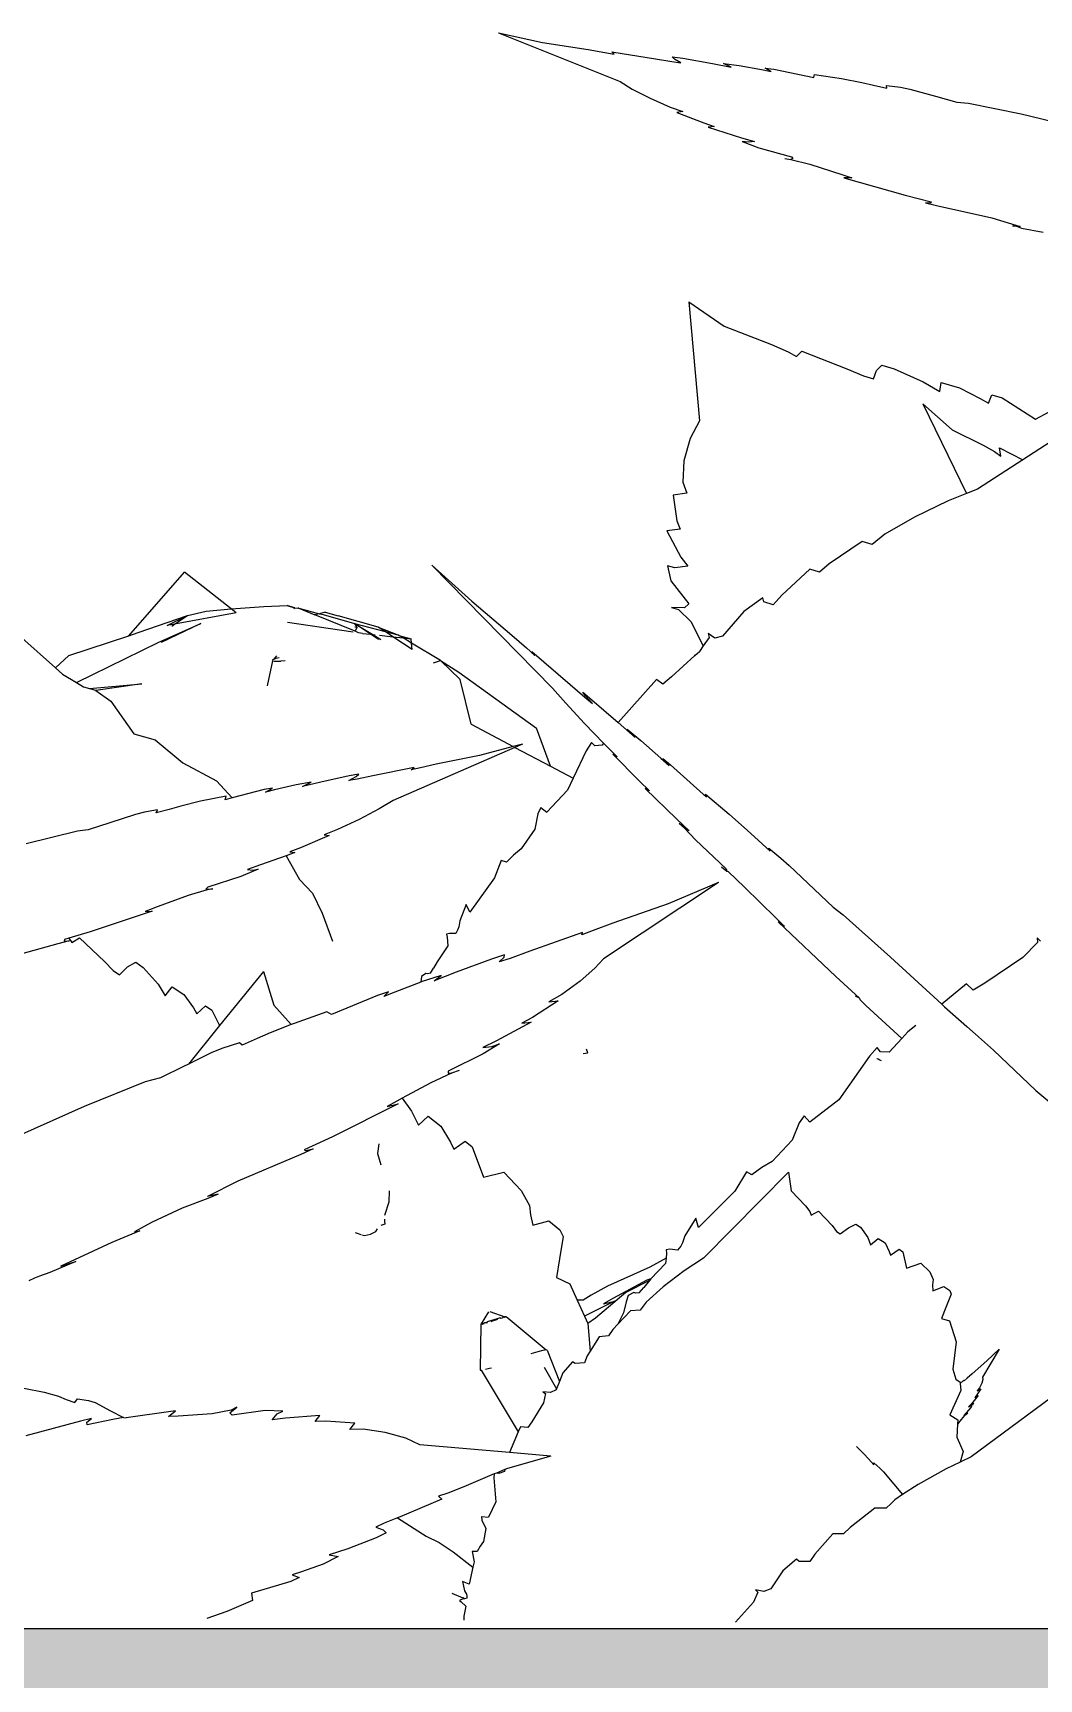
# Model space of a CAD drawing. Header units: metres. Extents: x -175 to 101, y -7 to 93.
# Drawn here: x 10.5556 to 10.6101, y 1.3961 to 1.4851 of the extents above; entities that cross this region are included whole.
import ezdxf

# ---------------------------------------------------------------- set-up
doc = ezdxf.new("R2010")
doc.units = ezdxf.units.M

# ---------------------------------------------------------------- blocks, each defined once
blk = doc.blocks.new('caja1')
at = {"true_color": 0xffffff}
h = blk.add_hatch(color=7, dxfattribs=at)
h.dxf.hatch_style = 1
h.paths.add_polyline_path([(-5.701762, 1.398779), (-6.201762, 1.398779), (-6.201762, 1.348779), (-6.181762, 1.348779), (-5.721762, 1.348779), (-5.701762, 1.348779)])
h.paths.add_polyline_path([(-5.721762, 1.348779), (-6.181762, 1.348779), (-6.181762, 1.148779), (-5.721762, 1.148779)])
h.paths.add_polyline_path([(-6.12612, 1.213515), (-6.120943, 1.209542), (-6.11697, 1.204364), (-6.114472, 1.198335), (-6.11362, 1.191864), (-6.114472, 1.185394), (-6.11697, 1.179364), (-6.120943, 1.174186), (-6.12612, 1.170214), (-6.13215, 1.167716), (-6.13862, 1.166864), (-6.145091, 1.167716), (-6.15112, 1.170214), (-6.156298, 1.174186), (-6.160271, 1.179364), (-6.162768, 1.185394), (-6.16362, 1.191864), (-6.162768, 1.198335), (-6.160271, 1.204364), (-6.156298, 1.209542), (-6.15112, 1.213515), (-6.145091, 1.216012), (-6.13862, 1.216864), (-6.13215, 1.216012)], flags=16)
h.paths.add_polyline_path([(-6.127717, 1.20797), (-6.124048, 1.204631), (-6.121369, 1.200457), (-6.119861, 1.195732), (-6.119628, 1.190777), (-6.120685, 1.185931), (-6.12296, 1.181524), (-6.126299, 1.177856), (-6.130473, 1.175176), (-6.135198, 1.173669), (-6.140153, 1.173435), (-6.144999, 1.174492), (-6.149406, 1.176768), (-6.153074, 1.180106), (-6.155754, 1.18428), (-6.157261, 1.189005), (-6.157495, 1.19396), (-6.156438, 1.198806), (-6.154162, 1.203213), (-6.150824, 1.206882), (-6.14665, 1.209561), (-6.141925, 1.211069), (-6.13697, 1.211302), (-6.132124, 1.210245)], flags=0)
blk.add_line((-6.201762, 1.398779), (-5.701762, 1.398779))
blk = doc.blocks.new('plantita1')
for p, q in [((-5.966202, 1.486179), (-5.97278, 1.483542)), ((-5.966202, 1.486179), (-5.968582, 1.48566)), ((-5.972333, 1.485148), (-5.974693, 1.484777)), ((-5.972458, 1.485024), (-5.972333, 1.485148)), ((-5.971943, 1.485126), (-5.972458, 1.485024)), ((-5.971046, 1.485275), (-5.971943, 1.485126)), ((-5.968582, 1.48566), (-5.971046, 1.485275)), ((-5.9811, 1.484217), (-5.983261, 1.483762)), ((-5.980623, 1.484277), (-5.9811, 1.484217)), ((-5.980947, 1.484091), (-5.980623, 1.484277)), ((-5.980438, 1.484192), (-5.980947, 1.484091)), ((-5.979226, 1.484418), (-5.980438, 1.484192)), ((-5.978367, 1.484527), (-5.979226, 1.484418)), ((-5.977772, 1.48453), (-5.978795, 1.484328)), ((-5.978795, 1.484328), (-5.978367, 1.484527)), ((-5.976173, 1.484805), (-5.977772, 1.48453)), ((-5.9756, 1.484878), (-5.976173, 1.484805)), ((-5.976059, 1.484568), (-5.975716, 1.484755)), ((-5.975585, 1.484628), (-5.976059, 1.484568)), ((-5.975716, 1.484755), (-5.9756, 1.484878)), ((-5.974693, 1.484777), (-5.975585, 1.484628)), ((-5.98796, 1.483238), (-5.988462, 1.483138)), ((-5.987198, 1.483335), (-5.98796, 1.483238)), ((-5.986492, 1.483352), (-5.987211, 1.483189)), ((-5.987211, 1.483189), (-5.987198, 1.483335)), ((-5.985865, 1.483504), (-5.986492, 1.483352)), ((-5.984759, 1.483716), (-5.985865, 1.483504)), ((-5.983297, 1.483938), (-5.984759, 1.483716)), ((-5.983261, 1.483762), (-5.983297, 1.483938)), ((-5.97278, 1.483542), (-5.973429, 1.48314)), ((-5.991637, 1.482379), (-5.994486, 1.481807)), ((-5.991001, 1.482424), (-5.991637, 1.482379)), ((-5.989845, 1.482748), (-5.991001, 1.482424)), ((-5.988462, 1.483138), (-5.989845, 1.482748)), ((-5.974401, 1.48264), (-5.97549, 1.482164)), ((-5.973429, 1.48314), (-5.974401, 1.48264)), ((-5.994486, 1.481807), (-5.997663, 1.481024)), ((-5.975855, 1.481877), (-5.977316, 1.481307)), ((-5.97549, 1.482164), (-5.976181, 1.481926)), ((-5.976181, 1.481926), (-5.975855, 1.481877)), ((-5.977544, 1.481075), (-5.979347, 1.480503)), ((-5.977316, 1.481307), (-5.97787, 1.48112)), ((-5.97787, 1.48112), (-5.977544, 1.481075)), ((-5.980291, 1.479965), (-5.98205, 1.479469)), ((-5.979393, 1.480301), (-5.980291, 1.479965)), ((-5.979347, 1.480503), (-5.98005, 1.480301)), ((-5.98005, 1.480301), (-5.979725, 1.480259)), ((-5.979725, 1.480259), (-5.979393, 1.480301)), ((-5.983051, 1.479074), (-5.98483, 1.478507)), ((-5.982024, 1.479338), (-5.983051, 1.479074)), ((-5.98205, 1.479469), (-5.982132, 1.479378)), ((-5.982132, 1.479378), (-5.982024, 1.479338)), ((-5.981699, 1.479379), (-5.982024, 1.479338)), ((-5.984896, 1.478343), (-5.988215, 1.477391)), ((-5.98483, 1.478507), (-5.985326, 1.47834)), ((-5.985326, 1.47834), (-5.984896, 1.478343)), ((-5.989299, 1.476983), (-5.9899, 1.476834)), ((-5.988215, 1.477391), (-5.989607, 1.477042)), ((-5.989607, 1.477042), (-5.989589, 1.47697)), ((-5.989589, 1.47697), (-5.989299, 1.476983)), ((-5.99289, 1.476166), (-5.99444, 1.47571)), ((-5.9899, 1.476834), (-5.99289, 1.476166)), ((-5.994502, 1.475609), (-5.995681, 1.47539)), ((-5.994228, 1.475713), (-5.994502, 1.475609)), ((-5.99444, 1.47571), (-5.994228, 1.475713)), ((-5.994228, 1.475713), (-5.994017, 1.475717)), ((-5.976503, 1.471628), (-5.978408, 1.470315)), ((-5.976503, 1.471628), (-5.977076, 1.465192)), ((-5.978408, 1.470315), (-5.980978, 1.469315)), ((-5.982608, 1.468964), (-5.985058, 1.467999)), ((-5.982333, 1.46867), (-5.982608, 1.468964)), ((-5.980978, 1.469315), (-5.981876, 1.468928)), ((-5.986952, 1.468198), (-5.987615, 1.468004)), ((-5.986663, 1.467905), (-5.986952, 1.468198)), ((-5.981876, 1.468928), (-5.982333, 1.46867)), ((-5.990154, 1.467263), (-5.991148, 1.466973)), ((-5.990085, 1.466781), (-5.990154, 1.467263)), ((-5.989183, 1.467295), (-5.990085, 1.466781)), ((-5.987615, 1.468004), (-5.989183, 1.467295)), ((-5.986499, 1.467454), (-5.986663, 1.467905)), ((-5.985951, 1.467614), (-5.986499, 1.467454)), ((-5.985058, 1.467999), (-5.985951, 1.467614)), ((-5.993459, 1.466424), (-5.995253, 1.465272)), ((-5.992906, 1.466586), (-5.993459, 1.466424)), ((-5.992717, 1.466138), (-5.992906, 1.466586)), ((-5.992268, 1.466394), (-5.992717, 1.466138)), ((-5.991148, 1.466973), (-5.992268, 1.466394)), ((-5.995253, 1.465272), (-5.996, 1.465682)), ((-5.989162, 1.466107), (-5.991535, 1.461257)), ((-5.989162, 1.466107), (-5.990759, 1.464704)), ((-5.997634, 1.465058), (-5.994584, 1.463083)), ((-5.990759, 1.464704), (-5.992432, 1.463868)), ((-5.977076, 1.465192), (-5.976577, 1.464225)), ((-5.993316, 1.463726), (-5.994584, 1.463083)), ((-5.993387, 1.463267), (-5.993316, 1.463726)), ((-5.992432, 1.463868), (-5.993039, 1.463525)), ((-5.976577, 1.464225), (-5.976234, 1.463017)), ((-5.994584, 1.463083), (-5.992131, 1.461494)), ((-5.993039, 1.463525), (-5.993387, 1.463267)), ((-5.976234, 1.463017), (-5.976176, 1.46186)), ((-5.976176, 1.46186), (-5.976386, 1.461273)), ((-5.992131, 1.461494), (-5.991535, 1.461257)), ((-5.991535, 1.461257), (-5.990542, 1.460861)), ((-5.976386, 1.461273), (-5.975656, 1.461173)), ((-5.975656, 1.461173), (-5.975845, 1.45978)), ((-5.990542, 1.460861), (-5.988709, 1.459979)), ((-5.988709, 1.459979), (-5.987101, 1.459047)), ((-5.975315, 1.459228), (-5.976063, 1.457818)), ((-5.975845, 1.45978), (-5.976031, 1.459321)), ((-5.976031, 1.459321), (-5.975315, 1.459228)), ((-5.987101, 1.459047), (-5.986416, 1.458496)), ((-5.986416, 1.458496), (-5.985882, 1.458651)), ((-5.985882, 1.458651), (-5.984088, 1.457444)), ((-5.984088, 1.457444), (-5.983563, 1.457006)), ((-5.976063, 1.457818), (-5.976437, 1.457317)), ((-5.962587, 1.457383), (-5.969126, 1.450721)), ((-5.962587, 1.457383), (-5.964747, 1.455436)), ((-5.983563, 1.457006), (-5.983046, 1.457162)), ((-5.983046, 1.457162), (-5.981533, 1.45576)), ((-5.975522, 1.456521), (-5.976492, 1.455289)), ((-5.976437, 1.457317), (-5.975732, 1.457231)), ((-5.975732, 1.457231), (-5.975348, 1.457343)), ((-5.975348, 1.457343), (-5.975522, 1.456521)), ((-5.951722, 1.455007), (-5.949209, 1.456992)), ((-5.946192, 1.453561), (-5.949209, 1.456992)), ((-5.981533, 1.45576), (-5.981054, 1.455226)), ((-5.980553, 1.455384), (-5.980496, 1.455601)), ((-5.980496, 1.455601), (-5.979471, 1.454869)), ((-5.981054, 1.455226), (-5.980553, 1.455384)), ((-5.979471, 1.454869), (-5.978321, 1.453541)), ((-5.975936, 1.454983), (-5.976603, 1.454324)), ((-5.976492, 1.455289), (-5.976271, 1.455072)), ((-5.976271, 1.455072), (-5.97556, 1.455093)), ((-5.97556, 1.455093), (-5.975936, 1.454983)), ((-5.964747, 1.455436), (-5.966911, 1.453585)), ((-5.956698, 1.454703), (-5.958397, 1.454213)), ((-5.956816, 1.454831), (-5.957512, 1.454643)), ((-5.956816, 1.454831), (-5.95651, 1.454752)), ((-5.95651, 1.454752), (-5.956698, 1.454703)), ((-5.955392, 1.455047), (-5.95651, 1.454752)), ((-5.95651, 1.454752), (-5.956256, 1.454687)), ((-5.955392, 1.455047), (-5.956256, 1.454687)), ((-5.955392, 1.455047), (-5.955359, 1.455046)), ((-5.955332, 1.455053), (-5.955359, 1.455046)), ((-5.955154, 1.455069), (-5.955332, 1.455053)), ((-5.954756, 1.455197), (-5.955154, 1.455069)), ((-5.955154, 1.455069), (-5.954756, 1.455197)), ((-5.955154, 1.455069), (-5.955117, 1.455004)), ((-5.954756, 1.455197), (-5.955151, 1.455089)), ((-5.953504, 1.455136), (-5.954756, 1.455197)), ((-5.951722, 1.455007), (-5.953504, 1.455136)), ((-5.951999, 1.454802), (-5.951722, 1.455007)), ((-5.951999, 1.454802), (-5.948658, 1.454179)), ((-5.950381, 1.454885), (-5.951722, 1.455007)), ((-5.949362, 1.454659), (-5.950381, 1.454885)), ((-5.976603, 1.454324), (-5.977281, 1.453015)), ((-5.959677, 1.454028), (-5.960747, 1.45361)), ((-5.958397, 1.454213), (-5.960057, 1.453779)), ((-5.960057, 1.453779), (-5.959677, 1.454028)), ((-5.959677, 1.454028), (-5.957512, 1.454643)), ((-5.958397, 1.454213), (-5.959387, 1.453624)), ((-5.959272, 1.453637), (-5.958397, 1.454213)), ((-5.958397, 1.454213), (-5.958527, 1.453999)), ((-5.958527, 1.453999), (-5.958415, 1.454016)), ((-5.958527, 1.453999), (-5.95843, 1.453806)), ((-5.95843, 1.453806), (-5.956256, 1.454687)), ((-5.958335, 1.453758), (-5.954775, 1.454276)), ((-5.95008, 1.454225), (-5.947932, 1.4532)), ((-5.947783, 1.453199), (-5.95008, 1.454225)), ((-5.946686, 1.453725), (-5.949362, 1.454659)), ((-5.948259, 1.454104), (-5.949362, 1.454659)), ((-5.948658, 1.454179), (-5.949362, 1.454659)), ((-5.948518, 1.454083), (-5.948658, 1.454179)), ((-5.948658, 1.454179), (-5.948259, 1.454104)), ((-5.978321, 1.453541), (-5.977905, 1.453434)), ((-5.977905, 1.453434), (-5.977546, 1.453683)), ((-5.977546, 1.453683), (-5.977602, 1.45347)), ((-5.977602, 1.45347), (-5.977281, 1.453015)), ((-5.977281, 1.453015), (-5.977067, 1.452712)), ((-5.966911, 1.453585), (-5.967703, 1.452901)), ((-5.963061, 1.452216), (-5.961486, 1.453164)), ((-5.961521, 1.452818), (-5.960478, 1.453502)), ((-5.961521, 1.452818), (-5.961486, 1.453164)), ((-5.961486, 1.453164), (-5.961028, 1.453441)), ((-5.961486, 1.453164), (-5.961463, 1.453392)), ((-5.96081, 1.453572), (-5.961463, 1.453392)), ((-5.961028, 1.453441), (-5.961463, 1.453392)), ((-5.961028, 1.453441), (-5.96081, 1.453572)), ((-5.960478, 1.453502), (-5.961028, 1.453441)), ((-5.96081, 1.453572), (-5.960747, 1.45361)), ((-5.960057, 1.453779), (-5.960747, 1.45361)), ((-5.960478, 1.453502), (-5.960057, 1.453779)), ((-5.959753, 1.453583), (-5.960478, 1.453502)), ((-5.959387, 1.453624), (-5.959831, 1.45336)), ((-5.959696, 1.453357), (-5.959272, 1.453637)), ((-5.959387, 1.453624), (-5.959521, 1.453609)), ((-5.959272, 1.453637), (-5.959387, 1.453624)), ((-5.95884, 1.453685), (-5.959272, 1.453637)), ((-5.95884, 1.453685), (-5.958621, 1.453717)), ((-5.958621, 1.453717), (-5.95843, 1.453806)), ((-5.943347, 1.451033), (-5.947783, 1.453199)), ((-5.946192, 1.453561), (-5.946686, 1.453725)), ((-5.942936, 1.452485), (-5.946192, 1.453561)), ((-5.940397, 1.453449), (-5.942222, 1.451816)), ((-5.976831, 1.452495), (-5.977067, 1.452712)), ((-5.976798, 1.452539), (-5.976831, 1.452495)), ((-5.976831, 1.452495), (-5.975555, 1.451326)), ((-5.968007, 1.452696), (-5.970081, 1.45092)), ((-5.967703, 1.452901), (-5.968166, 1.452491)), ((-5.968166, 1.452491), (-5.968007, 1.452696)), ((-5.963061, 1.452216), (-5.964117, 1.45119)), ((-5.963061, 1.452216), (-5.964049, 1.451589)), ((-5.962674, 1.452095), (-5.963061, 1.452216)), ((-5.954648, 1.452201), (-5.95442, 1.452185)), ((-5.95421, 1.45218), (-5.95442, 1.452185)), ((-5.954328, 1.452371), (-5.95414, 1.452323)), ((-5.954057, 1.452187), (-5.95421, 1.45218)), ((-5.954174, 1.452471), (-5.954013, 1.452277)), ((-5.95414, 1.452323), (-5.954013, 1.452277)), ((-5.95397, 1.452207), (-5.954057, 1.452187)), ((-5.954013, 1.452277), (-5.953955, 1.452237)), ((-5.953955, 1.452237), (-5.95397, 1.452207)), ((-5.95397, 1.452207), (-5.953671, 1.450844)), ((-5.942222, 1.451816), (-5.942936, 1.452485)), ((-5.975555, 1.451326), (-5.975089, 1.450933)), ((-5.975089, 1.450933), (-5.974742, 1.451181)), ((-5.974742, 1.451181), (-5.972665, 1.448864)), ((-5.964049, 1.451589), (-5.968253, 1.448565)), ((-5.964711, 1.448764), (-5.964117, 1.45119)), ((-5.942589, 1.451487), (-5.943347, 1.451033)), ((-5.942222, 1.451816), (-5.942589, 1.451487)), ((-5.971278, 1.449898), (-5.970914, 1.450298)), ((-5.970762, 1.450497), (-5.971257, 1.450085)), ((-5.970914, 1.450298), (-5.970762, 1.450497)), ((-5.970081, 1.45092), (-5.970868, 1.450239)), ((-5.969126, 1.450721), (-5.969839, 1.449911)), ((-5.946885, 1.450958), (-5.944406, 1.450592)), ((-5.944064, 1.450701), (-5.946885, 1.450958)), ((-5.944406, 1.450592), (-5.945209, 1.450013)), ((-5.944384, 1.450608), (-5.944406, 1.450592)), ((-5.944064, 1.450701), (-5.944384, 1.450608)), ((-5.943743, 1.450795), (-5.944064, 1.450701)), ((-5.943347, 1.451033), (-5.943743, 1.450795)), ((-5.971257, 1.450085), (-5.972665, 1.448864)), ((-5.970868, 1.450239), (-5.971278, 1.449898)), ((-5.969839, 1.449911), (-5.970858, 1.448809)), ((-5.945209, 1.450013), (-5.946461, 1.448254)), ((-5.973154, 1.448504), (-5.973896, 1.447886)), ((-5.972665, 1.448864), (-5.973592, 1.448042)), ((-5.973592, 1.448042), (-5.973154, 1.448504)), ((-5.970858, 1.448809), (-5.971877, 1.44775)), ((-5.969008, 1.446493), (-5.968253, 1.448565)), ((-5.964711, 1.448764), (-5.966986, 1.447562)), ((-5.973896, 1.447886), (-5.974979, 1.446935)), ((-5.971959, 1.447664), (-5.972628, 1.447005)), ((-5.971877, 1.44775), (-5.971959, 1.447664)), ((-5.971877, 1.44775), (-5.971805, 1.447642)), ((-5.971805, 1.447642), (-5.971411, 1.447605)), ((-5.971411, 1.447605), (-5.971232, 1.447779)), ((-5.971232, 1.447779), (-5.970946, 1.447338)), ((-5.967497, 1.447699), (-5.967075, 1.447515)), ((-5.967497, 1.447699), (-5.966986, 1.447562)), ((-5.94762, 1.447916), (-5.949105, 1.446683)), ((-5.946461, 1.448254), (-5.94762, 1.447916)), ((-5.975087, 1.446918), (-5.9755, 1.446574)), ((-5.974979, 1.446935), (-5.975436, 1.44653)), ((-5.975436, 1.44653), (-5.975087, 1.446918)), ((-5.972388, 1.447144), (-5.973834, 1.445681)), ((-5.972628, 1.447005), (-5.972388, 1.447144)), ((-5.970946, 1.447338), (-5.970233, 1.445845)), ((-5.967075, 1.447515), (-5.969008, 1.446493)), ((-5.967075, 1.447515), (-5.960498, 1.444648)), ((-5.966986, 1.447562), (-5.965167, 1.447076)), ((-5.965167, 1.447076), (-5.962825, 1.446601)), ((-5.9755, 1.446574), (-5.977453, 1.444825)), ((-5.969008, 1.446493), (-5.970233, 1.445845)), ((-5.970233, 1.445845), (-5.969923, 1.445196)), ((-5.962825, 1.446601), (-5.961969, 1.446418)), ((-5.961969, 1.446418), (-5.961469, 1.446295)), ((-5.961469, 1.446295), (-5.961636, 1.446435)), ((-5.961636, 1.446435), (-5.959393, 1.445977)), ((-5.959393, 1.445977), (-5.958541, 1.445794)), ((-5.958485, 1.445932), (-5.958644, 1.44607)), ((-5.958644, 1.44607), (-5.958107, 1.445979)), ((-5.958541, 1.445794), (-5.958097, 1.445718)), ((-5.958097, 1.445718), (-5.958485, 1.445932)), ((-5.958107, 1.445979), (-5.956576, 1.445642)), ((-5.949105, 1.446683), (-5.950929, 1.445699)), ((-5.977398, 1.444992), (-5.978679, 1.4439)), ((-5.977453, 1.444825), (-5.977398, 1.444992)), ((-5.974127, 1.4453), (-5.975848, 1.443635)), ((-5.973834, 1.445681), (-5.974368, 1.445158)), ((-5.974368, 1.445158), (-5.974127, 1.4453)), ((-5.969923, 1.445196), (-5.968809, 1.444013)), ((-5.956576, 1.445642), (-5.955584, 1.445398)), ((-5.955584, 1.445398), (-5.956052, 1.445627)), ((-5.956052, 1.445627), (-5.955248, 1.445489)), ((-5.955248, 1.445489), (-5.954079, 1.445214)), ((-5.954079, 1.445214), (-5.953585, 1.445093)), ((-5.953585, 1.445093), (-5.953956, 1.445305)), ((-5.953956, 1.445305), (-5.953509, 1.445228)), ((-5.953509, 1.445228), (-5.951789, 1.444782)), ((-5.950929, 1.445699), (-5.951789, 1.444782)), ((-5.968488, 1.444259), (-5.968809, 1.444013)), ((-5.968488, 1.444259), (-5.968324, 1.443912)), ((-5.960498, 1.444648), (-5.959742, 1.444189)), ((-5.959742, 1.444189), (-5.958656, 1.443617)), ((-5.951789, 1.444782), (-5.951401, 1.444681)), ((-5.951401, 1.444681), (-5.951451, 1.444876)), ((-5.951451, 1.444876), (-5.950065, 1.444601)), ((-5.950065, 1.444601), (-5.948995, 1.444344)), ((-5.948995, 1.444344), (-5.948375, 1.444163)), ((-5.948375, 1.444163), (-5.947668, 1.443968)), ((-5.947668, 1.443968), (-5.947747, 1.44413)), ((-5.947747, 1.44413), (-5.947033, 1.444007)), ((-5.978679, 1.4439), (-5.97967, 1.443026)), ((-5.976267, 1.443153), (-5.976862, 1.442508)), ((-5.975848, 1.443635), (-5.976509, 1.443008)), ((-5.976509, 1.443008), (-5.976267, 1.443153)), ((-5.976267, 1.443153), (-5.975981, 1.443392)), ((-5.968324, 1.443912), (-5.968155, 1.443096)), ((-5.958656, 1.443617), (-5.957479, 1.443068)), ((-5.947033, 1.444007), (-5.946546, 1.443887)), ((-5.946546, 1.443887), (-5.945151, 1.443427)), ((-5.945151, 1.443427), (-5.943986, 1.443046)), ((-5.980246, 1.442498), (-5.980901, 1.441903)), ((-5.97967, 1.443026), (-5.980246, 1.442498)), ((-5.976862, 1.442508), (-5.978512, 1.44095)), ((-5.968155, 1.443096), (-5.967428, 1.442019)), ((-5.957479, 1.443068), (-5.956761, 1.44279)), ((-5.956761, 1.44279), (-5.957025, 1.442743)), ((-5.957025, 1.442743), (-5.955478, 1.442083)), ((-5.943986, 1.443046), (-5.943406, 1.442983)), ((-5.943406, 1.442983), (-5.94064, 1.442292)), ((-5.98148, 1.441518), (-5.981931, 1.441118)), ((-5.980822, 1.442066), (-5.98148, 1.441518)), ((-5.980901, 1.441903), (-5.980822, 1.442066)), ((-5.967428, 1.442019), (-5.967017, 1.44168)), ((-5.967017, 1.44168), (-5.966622, 1.441296)), ((-5.966622, 1.441296), (-5.966349, 1.441396)), ((-5.966349, 1.441396), (-5.965979, 1.440459)), ((-5.955478, 1.442083), (-5.954905, 1.441865)), ((-5.954706, 1.441653), (-5.955426, 1.440364)), ((-5.954905, 1.441865), (-5.95517, 1.441821)), ((-5.95517, 1.441821), (-5.954706, 1.441653)), ((-5.954706, 1.441653), (-5.953322, 1.441152)), ((-5.981931, 1.441118), (-5.984312, 1.43887)), ((-5.978621, 1.440805), (-5.979504, 1.439943)), ((-5.978553, 1.440825), (-5.978621, 1.440805)), ((-5.978272, 1.441059), (-5.978553, 1.440825)), ((-5.978512, 1.44095), (-5.978553, 1.440825)), ((-5.965979, 1.440459), (-5.964652, 1.4386)), ((-5.953322, 1.441152), (-5.952611, 1.440915)), ((-5.953187, 1.440927), (-5.952243, 1.440537)), ((-5.952877, 1.440874), (-5.953187, 1.440927)), ((-5.952611, 1.440915), (-5.952877, 1.440874)), ((-5.952243, 1.440537), (-5.950468, 1.439953)), ((-5.979504, 1.439943), (-5.981203, 1.438297)), ((-5.978101, 1.440197), (-5.971873, 1.43608)), ((-5.978101, 1.440197), (-5.975376, 1.439057)), ((-5.956136, 1.439634), (-5.95666, 1.438552)), ((-5.955426, 1.440364), (-5.956136, 1.439634)), ((-5.950735, 1.43986), (-5.95043, 1.439808)), ((-5.950354, 1.43985), (-5.950735, 1.43986)), ((-5.950468, 1.439953), (-5.950354, 1.43985)), ((-5.95043, 1.439808), (-5.949407, 1.439496)), ((-5.984312, 1.43887), (-5.984845, 1.43845)), ((-5.975376, 1.439057), (-5.972389, 1.437999)), ((-5.964652, 1.4386), (-5.964451, 1.439007)), ((-5.964451, 1.439007), (-5.964098, 1.438137)), ((-5.949407, 1.439496), (-5.947582, 1.438832)), ((-5.947582, 1.438832), (-5.947445, 1.43878)), ((-5.947445, 1.43878), (-5.947068, 1.438638)), ((-5.984845, 1.43845), (-5.987407, 1.436172)), ((-5.981334, 1.438083), (-5.984455, 1.435126)), ((-5.981203, 1.438297), (-5.981682, 1.437829)), ((-5.981682, 1.437829), (-5.981334, 1.438083)), ((-5.972389, 1.437999), (-5.971312, 1.437606)), ((-5.964098, 1.438137), (-5.96405, 1.437813)), ((-5.96405, 1.437813), (-5.964003, 1.437657)), ((-5.95666, 1.438552), (-5.957212, 1.437021)), ((-5.947447, 1.438649), (-5.944091, 1.437529)), ((-5.947068, 1.438638), (-5.947447, 1.438649)), ((-5.99554, 1.437036), (-5.995352, 1.437213)), ((-5.995352, 1.437213), (-5.995371, 1.436956)), ((-5.995371, 1.436956), (-5.994583, 1.436151)), ((-5.971312, 1.437606), (-5.970709, 1.437368)), ((-5.970709, 1.437368), (-5.970748, 1.437505)), ((-5.970748, 1.437505), (-5.96789, 1.43649)), ((-5.964003, 1.437657), (-5.963882, 1.437452)), ((-5.963882, 1.437452), (-5.963536, 1.437449)), ((-5.963536, 1.437449), (-5.963377, 1.437403)), ((-5.963417, 1.437246), (-5.963454, 1.436779)), ((-5.963377, 1.437403), (-5.963417, 1.437246)), ((-5.943525, 1.437206), (-5.944873, 1.435933)), ((-5.944091, 1.437529), (-5.942949, 1.437187)), ((-5.9431, 1.436949), (-5.943525, 1.437206)), ((-5.942949, 1.437187), (-5.9431, 1.436949)), ((-5.942951, 1.437055), (-5.942353, 1.436878)), ((-5.94269, 1.437036), (-5.942951, 1.437055)), ((-5.942949, 1.437187), (-5.942707, 1.437114)), ((-5.942707, 1.437114), (-5.94269, 1.437036)), ((-5.994583, 1.436151), (-5.992516, 1.43476)), ((-5.987407, 1.436172), (-5.990187, 1.433613)), ((-5.971873, 1.43608), (-5.971413, 1.43556)), ((-5.96789, 1.43649), (-5.966819, 1.436099)), ((-5.966819, 1.436099), (-5.96623, 1.435907)), ((-5.966501, 1.436161), (-5.966527, 1.436295)), ((-5.966527, 1.436295), (-5.965815, 1.436063)), ((-5.96623, 1.435907), (-5.966501, 1.436161)), ((-5.965815, 1.436063), (-5.963903, 1.435355)), ((-5.963454, 1.436779), (-5.962879, 1.435919)), ((-5.942353, 1.436878), (-5.939419, 1.436079)), ((-5.984455, 1.435126), (-5.98574, 1.433939)), ((-5.971413, 1.43556), (-5.970611, 1.434863)), ((-5.963903, 1.435355), (-5.962709, 1.434882)), ((-5.962709, 1.434882), (-5.963085, 1.435172)), ((-5.963085, 1.435172), (-5.962016, 1.434824)), ((-5.962879, 1.435919), (-5.962682, 1.435572)), ((-5.962507, 1.435301), (-5.962682, 1.435572)), ((-5.962507, 1.435301), (-5.962355, 1.435264)), ((-5.962355, 1.435264), (-5.962268, 1.435288)), ((-5.962268, 1.435288), (-5.962033, 1.435117)), ((-5.962033, 1.435117), (-5.961992, 1.434816)), ((-5.953468, 1.435397), (-5.954038, 1.433558)), ((-5.953468, 1.435397), (-5.951092, 1.432458)), ((-5.946968, 1.435613), (-5.947769, 1.434706)), ((-5.946558, 1.43589), (-5.946968, 1.435613)), ((-5.946122, 1.435635), (-5.946558, 1.43589)), ((-5.945681, 1.435207), (-5.946122, 1.435635)), ((-5.945341, 1.435436), (-5.945681, 1.435207)), ((-5.944873, 1.435933), (-5.945341, 1.435436)), ((-5.992516, 1.43476), (-5.991887, 1.434372)), ((-5.991887, 1.434372), (-5.991535, 1.434714)), ((-5.991535, 1.434714), (-5.990187, 1.433613)), ((-5.970611, 1.434863), (-5.969622, 1.43415)), ((-5.962016, 1.434824), (-5.961992, 1.434816)), ((-5.961992, 1.434816), (-5.960586, 1.434273)), ((-5.960586, 1.434273), (-5.959992, 1.434038)), ((-5.959992, 1.434038), (-5.960238, 1.434286)), ((-5.960238, 1.434286), (-5.959644, 1.434092)), ((-5.948542, 1.434551), (-5.949157, 1.434136)), ((-5.948158, 1.43408), (-5.948542, 1.434551)), ((-5.947769, 1.434706), (-5.948158, 1.43408)), ((-5.990333, 1.433479), (-5.991541, 1.432403)), ((-5.990187, 1.433613), (-5.990333, 1.433479)), ((-5.986074, 1.433545), (-5.988035, 1.431771)), ((-5.985759, 1.433873), (-5.986074, 1.433545)), ((-5.98574, 1.433939), (-5.985759, 1.433873)), ((-5.98574, 1.433939), (-5.98552, 1.434056)), ((-5.969622, 1.43415), (-5.968926, 1.433748)), ((-5.96943, 1.433808), (-5.968029, 1.432906)), ((-5.968926, 1.433748), (-5.96943, 1.433808)), ((-5.959644, 1.434092), (-5.957152, 1.43307)), ((-5.954038, 1.433558), (-5.95498, 1.432518)), ((-5.950333, 1.433526), (-5.950675, 1.433295)), ((-5.949873, 1.433104), (-5.950333, 1.433526)), ((-5.94968, 1.433417), (-5.949873, 1.433104)), ((-5.949157, 1.434136), (-5.94968, 1.433417)), ((-5.988792, 1.432472), (-5.988356, 1.432115)), ((-5.968029, 1.432906), (-5.967467, 1.432588)), ((-5.967966, 1.43265), (-5.966095, 1.431644)), ((-5.967467, 1.432588), (-5.967966, 1.43265)), ((-5.957152, 1.43307), (-5.956912, 1.4332)), ((-5.956912, 1.4332), (-5.955132, 1.432578)), ((-5.955132, 1.432578), (-5.95498, 1.432518)), ((-5.95498, 1.432518), (-5.953834, 1.432071)), ((-5.950675, 1.433295), (-5.951092, 1.432458)), ((-5.951092, 1.432458), (-5.949412, 1.430381)), ((-5.99202, 1.432004), (-5.992982, 1.431135)), ((-5.991541, 1.432403), (-5.99202, 1.432004)), ((-5.988356, 1.432115), (-5.988035, 1.431771)), ((-5.988035, 1.431771), (-5.987338, 1.431023)), ((-5.966095, 1.431644), (-5.965342, 1.431268)), ((-5.953834, 1.432071), (-5.953132, 1.431758)), ((-5.953132, 1.431758), (-5.952315, 1.431409)), ((-5.992982, 1.431135), (-5.995275, 1.428953)), ((-5.987338, 1.431023), (-5.986871, 1.43104)), ((-5.986871, 1.43104), (-5.986699, 1.431271)), ((-5.986741, 1.43064), (-5.9867, 1.430658)), ((-5.9867, 1.430658), (-5.986665, 1.430672)), ((-5.986699, 1.431271), (-5.98627, 1.430799)), ((-5.98627, 1.430799), (-5.984612, 1.428449)), ((-5.971025, 1.430988), (-5.970957, 1.431188)), ((-5.970786, 1.430953), (-5.971025, 1.430988)), ((-5.966251, 1.431467), (-5.965374, 1.430924)), ((-5.965838, 1.431332), (-5.966251, 1.431467)), ((-5.965342, 1.431268), (-5.965838, 1.431332)), ((-5.965374, 1.430924), (-5.963481, 1.429991)), ((-5.952315, 1.431409), (-5.952176, 1.43153)), ((-5.952176, 1.43153), (-5.951228, 1.43122)), ((-5.951228, 1.43122), (-5.950643, 1.430988)), ((-5.950643, 1.430988), (-5.949412, 1.430381)), ((-5.986921, 1.43056), (-5.986842, 1.430596)), ((-5.986842, 1.430596), (-5.986741, 1.43064)), ((-5.964064, 1.430026), (-5.96366, 1.429894)), ((-5.96366, 1.429894), (-5.962528, 1.42937)), ((-5.963467, 1.429893), (-5.96366, 1.429894)), ((-5.963481, 1.429991), (-5.963467, 1.429893)), ((-5.949412, 1.430381), (-5.949155, 1.430254)), ((-5.949155, 1.430254), (-5.947909, 1.429642)), ((-5.995275, 1.428953), (-5.996141, 1.428232)), ((-5.962528, 1.42937), (-5.960974, 1.42853)), ((-5.947909, 1.429642), (-5.947079, 1.429412)), ((-5.947079, 1.429412), (-5.943763, 1.428087)), ((-5.984612, 1.428449), (-5.983054, 1.427235)), ((-5.960974, 1.42853), (-5.961492, 1.427828)), ((-5.960974, 1.42853), (-5.960685, 1.428374)), ((-5.96077, 1.428222), (-5.957217, 1.426448)), ((-5.960179, 1.428089), (-5.96077, 1.428222)), ((-5.960685, 1.428374), (-5.960179, 1.428089)), ((-5.943763, 1.428087), (-5.940223, 1.426492)), ((-5.982733, 1.427572), (-5.983054, 1.427235)), ((-5.982733, 1.427572), (-5.982466, 1.427191)), ((-5.982466, 1.427191), (-5.982092, 1.426262)), ((-5.962394, 1.427567), (-5.96307, 1.427026)), ((-5.961865, 1.427071), (-5.962394, 1.427567)), ((-5.961492, 1.427828), (-5.961865, 1.427071)), ((-5.982092, 1.426262), (-5.98101, 1.425113)), ((-5.964389, 1.426203), (-5.964765, 1.425903)), ((-5.963776, 1.425772), (-5.964389, 1.426203)), ((-5.96307, 1.427026), (-5.963591, 1.42615)), ((-5.957217, 1.426448), (-5.955672, 1.425745)), ((-5.964765, 1.425903), (-5.965382, 1.424259)), ((-5.963591, 1.42615), (-5.963776, 1.425772)), ((-5.959642, 1.425542), (-5.959834, 1.424933)), ((-5.959728, 1.426062), (-5.959642, 1.425542)), ((-5.956162, 1.425791), (-5.955493, 1.425489)), ((-5.955775, 1.425693), (-5.956162, 1.425791)), ((-5.955672, 1.425745), (-5.955775, 1.425693)), ((-5.955493, 1.425489), (-5.952087, 1.424044)), ((-5.981895, 1.42453), (-5.982031, 1.423521)), ((-5.981895, 1.42453), (-5.977288, 1.41987)), ((-5.98101, 1.425113), (-5.980457, 1.42478)), ((-5.980457, 1.42478), (-5.979911, 1.42439)), ((-5.979911, 1.42439), (-5.979614, 1.424549)), ((-5.979614, 1.424549), (-5.97898, 1.423509)), ((-5.966494, 1.42452), (-5.967428, 1.423542)), ((-5.965382, 1.424259), (-5.966494, 1.42452)), ((-5.967428, 1.423542), (-5.967866, 1.422733)), ((-5.960273, 1.423524), (-5.960268, 1.4229)), ((-5.952087, 1.424044), (-5.950439, 1.423206)), ((-5.982807, 1.422716), (-5.983049, 1.422408)), ((-5.982031, 1.423521), (-5.982807, 1.422716)), ((-5.97898, 1.423509), (-5.977027, 1.421538)), ((-5.967866, 1.422733), (-5.967927, 1.422225)), ((-5.960268, 1.4229), (-5.960035, 1.422191)), ((-5.951017, 1.42334), (-5.950463, 1.423106)), ((-5.951017, 1.42334), (-5.950439, 1.423206)), ((-5.950463, 1.423106), (-5.949072, 1.422572)), ((-5.983517, 1.42241), (-5.984248, 1.421634)), ((-5.983125, 1.422207), (-5.983517, 1.42241)), ((-5.983049, 1.422408), (-5.983125, 1.422207)), ((-5.977027, 1.421538), (-5.976881, 1.422045)), ((-5.976881, 1.422045), (-5.97628, 1.42108)), ((-5.968915, 1.421893), (-5.969515, 1.421414)), ((-5.968063, 1.42166), (-5.968915, 1.421893)), ((-5.967927, 1.422225), (-5.968063, 1.42166)), ((-5.960028, 1.421882), (-5.960048, 1.421721)), ((-5.960031, 1.421986), (-5.960028, 1.421882)), ((-5.949072, 1.422572), (-5.947449, 1.42183)), ((-5.947449, 1.42183), (-5.947018, 1.421584)), ((-5.986747, 1.420937), (-5.987121, 1.420696)), ((-5.986334, 1.420592), (-5.986747, 1.420937)), ((-5.986187, 1.420992), (-5.986334, 1.420592)), ((-5.98579, 1.421555), (-5.986187, 1.420992)), ((-5.98554, 1.421716), (-5.98579, 1.421555)), ((-5.985141, 1.421514), (-5.98554, 1.421716)), ((-5.984695, 1.421194), (-5.985141, 1.421514)), ((-5.984489, 1.421327), (-5.984695, 1.421194)), ((-5.984248, 1.421634), (-5.984489, 1.421327)), ((-5.97628, 1.42108), (-5.976154, 1.420708)), ((-5.969515, 1.421414), (-5.969694, 1.421041)), ((-5.969694, 1.421041), (-5.969494, 1.419834)), ((-5.960048, 1.421721), (-5.959825, 1.421642)), ((-5.959562, 1.421321), (-5.959645, 1.421463)), ((-5.959275, 1.421182), (-5.959562, 1.421321)), ((-5.958942, 1.421101), (-5.959275, 1.421182)), ((-5.958798, 1.421144), (-5.958942, 1.421101)), ((-5.958552, 1.421219), (-5.958737, 1.421163)), ((-5.958444, 1.421261), (-5.958552, 1.421219)), ((-5.947018, 1.421584), (-5.946496, 1.421309)), ((-5.946792, 1.421353), (-5.945268, 1.420727)), ((-5.946496, 1.421309), (-5.946792, 1.421353)), ((-5.988089, 1.420225), (-5.988282, 1.419335)), ((-5.987881, 1.420359), (-5.988089, 1.420225)), ((-5.987422, 1.420042), (-5.987881, 1.420359)), ((-5.98735, 1.420242), (-5.987422, 1.420042)), ((-5.987121, 1.420696), (-5.98735, 1.420242)), ((-5.976154, 1.420708), (-5.976065, 1.420533)), ((-5.976065, 1.420533), (-5.975879, 1.420311)), ((-5.975879, 1.420311), (-5.975475, 1.420361)), ((-5.975475, 1.420361), (-5.975279, 1.420332)), ((-5.975279, 1.420332), (-5.975293, 1.420142)), ((-5.975293, 1.420142), (-5.975264, 1.419876)), ((-5.945268, 1.420727), (-5.9425, 1.419442)), ((-5.989534, 1.419139), (-5.989716, 1.418715)), ((-5.989047, 1.419607), (-5.989534, 1.419139)), ((-5.988282, 1.419335), (-5.989047, 1.419607)), ((-5.977288, 1.41987), (-5.976243, 1.419189)), ((-5.976243, 1.419189), (-5.975107, 1.418329)), ((-5.975264, 1.419876), (-5.974388, 1.419382)), ((-5.975264, 1.419876), (-5.975234, 1.41959)), ((-5.97445, 1.41875), (-5.975234, 1.41959)), ((-5.974388, 1.419382), (-5.972088, 1.418363)), ((-5.969494, 1.419834), (-5.969342, 1.418828)), ((-5.943316, 1.419688), (-5.941904, 1.419105)), ((-5.9425, 1.419442), (-5.943316, 1.419688)), ((-5.941904, 1.419105), (-5.941344, 1.418894)), ((-5.990297, 1.41834), (-5.990629, 1.418125)), ((-5.989706, 1.418112), (-5.990297, 1.41834)), ((-5.989716, 1.418715), (-5.98969, 1.418426)), ((-5.98969, 1.418426), (-5.989706, 1.418112)), ((-5.975107, 1.418329), (-5.974183, 1.417496)), ((-5.97445, 1.41875), (-5.974225, 1.418692)), ((-5.97445, 1.41875), (-5.974377, 1.418672)), ((-5.974377, 1.418672), (-5.974071, 1.418296)), ((-5.974377, 1.418672), (-5.973093, 1.418009)), ((-5.974225, 1.418692), (-5.972382, 1.417695)), ((-5.973809, 1.418006), (-5.974071, 1.418296)), ((-5.972088, 1.418363), (-5.971211, 1.417876)), ((-5.970054, 1.418483), (-5.970463, 1.417597)), ((-5.969342, 1.418828), (-5.970054, 1.418483)), ((-5.941344, 1.418894), (-5.941084, 1.418791)), ((-5.941084, 1.418791), (-5.940768, 1.418651)), ((-5.990629, 1.418125), (-5.990698, 1.417928)), ((-5.990698, 1.417928), (-5.99041, 1.417204)), ((-5.974183, 1.417496), (-5.973857, 1.417066)), ((-5.973809, 1.418006), (-5.973623, 1.417985)), ((-5.973623, 1.417985), (-5.973527, 1.418026)), ((-5.973527, 1.418026), (-5.973214, 1.417863)), ((-5.973214, 1.417863), (-5.973101, 1.417517)), ((-5.973101, 1.417517), (-5.972962, 1.416909)), ((-5.973093, 1.418009), (-5.971443, 1.416628)), ((-5.972467, 1.417543), (-5.970858, 1.41674)), ((-5.971876, 1.41741), (-5.972467, 1.417543)), ((-5.972382, 1.417695), (-5.971876, 1.41741)), ((-5.971211, 1.417876), (-5.970784, 1.41761)), ((-5.970463, 1.417597), (-5.970858, 1.41674)), ((-5.970784, 1.41761), (-5.970463, 1.417597)), ((-5.990603, 1.416479), (-5.990971, 1.415349)), ((-5.990179, 1.416603), (-5.990603, 1.416479)), ((-5.99041, 1.417204), (-5.990179, 1.416603)), ((-5.973857, 1.417066), (-5.973341, 1.417018)), ((-5.973341, 1.417018), (-5.972662, 1.416301)), ((-5.972962, 1.416909), (-5.972662, 1.416301)), ((-5.971443, 1.416628), (-5.971036, 1.416341)), ((-5.970858, 1.41674), (-5.971036, 1.416341)), ((-5.96662, 1.416717), (-5.96877, 1.414906)), ((-5.966593, 1.416702), (-5.96662, 1.416717)), ((-5.966593, 1.416702), (-5.966534, 1.416705)), ((-5.966593, 1.416702), (-5.96652, 1.416673)), ((-5.965728, 1.416991), (-5.966534, 1.416705)), ((-5.966534, 1.416705), (-5.966426, 1.416678)), ((-5.96652, 1.416673), (-5.966426, 1.416678)), ((-5.966426, 1.416678), (-5.966407, 1.416634)), ((-5.966407, 1.416634), (-5.966316, 1.416604)), ((-5.966316, 1.416604), (-5.966285, 1.41664)), ((-5.966285, 1.41664), (-5.966119, 1.416593)), ((-5.966149, 1.41655), (-5.966093, 1.416532)), ((-5.966119, 1.416593), (-5.965941, 1.41654)), ((-5.966093, 1.416532), (-5.965914, 1.416477)), ((-5.965941, 1.41654), (-5.965761, 1.416485)), ((-5.965914, 1.416477), (-5.965778, 1.416437)), ((-5.965761, 1.416485), (-5.965592, 1.416431)), ((-5.965649, 1.416968), (-5.965261, 1.416315)), ((-5.965592, 1.416431), (-5.965569, 1.416377)), ((-5.972662, 1.416301), (-5.972384, 1.416007)), ((-5.972384, 1.416007), (-5.972142, 1.41567)), ((-5.972142, 1.41567), (-5.971639, 1.415626)), ((-5.971639, 1.415626), (-5.971164, 1.414846)), ((-5.971036, 1.416341), (-5.971164, 1.414846)), ((-5.965569, 1.416377), (-5.965603, 1.416387)), ((-5.965569, 1.416377), (-5.965447, 1.416383)), ((-5.965447, 1.416383), (-5.965428, 1.416339)), ((-5.965428, 1.416339), (-5.965334, 1.416344)), ((-5.96532, 1.416312), (-5.965428, 1.416339)), ((-5.965334, 1.416344), (-5.965261, 1.416315)), ((-5.965261, 1.416315), (-5.96532, 1.416312)), ((-5.965261, 1.416315), (-5.965234, 1.4163)), ((-5.965234, 1.4163), (-5.965203, 1.413814)), ((-5.993294, 1.414948), (-5.992389, 1.413432)), ((-5.993294, 1.414948), (-5.992636, 1.414312)), ((-5.990971, 1.415349), (-5.99078, 1.413863)), ((-5.971164, 1.414846), (-5.971004, 1.414585)), ((-5.968823, 1.414903), (-5.969498, 1.413204)), ((-5.968823, 1.414903), (-5.96877, 1.414906)), ((-5.96877, 1.414906), (-5.968598, 1.414871)), ((-5.968598, 1.414871), (-5.968317, 1.414801)), ((-5.968317, 1.414801), (-5.967948, 1.414702)), ((-5.998179, 1.413873), (-5.991784, 1.409132)), ((-5.992636, 1.414312), (-5.991839, 1.413622)), ((-5.99078, 1.413863), (-5.990941, 1.413326)), ((-5.971004, 1.414585), (-5.970844, 1.414212)), ((-5.970844, 1.414212), (-5.970354, 1.414172)), ((-5.970354, 1.414172), (-5.970209, 1.414266)), ((-5.970209, 1.414266), (-5.969681, 1.413667)), ((-5.968667, 1.41398), (-5.969336, 1.412796)), ((-5.965255, 1.413812), (-5.967267, 1.41048)), ((-5.965708, 1.413916), (-5.965809, 1.413943)), ((-5.965501, 1.413865), (-5.965708, 1.413916)), ((-5.965255, 1.413812), (-5.965294, 1.41382)), ((-5.965203, 1.413814), (-5.965255, 1.413812)), ((-5.992389, 1.413432), (-5.992407, 1.413311)), ((-5.992407, 1.413311), (-5.992357, 1.413109)), ((-5.992357, 1.413109), (-5.992236, 1.412866)), ((-5.992236, 1.412866), (-5.992112, 1.412699)), ((-5.991839, 1.413622), (-5.991557, 1.413373)), ((-5.991557, 1.413373), (-5.991406, 1.413233)), ((-5.991406, 1.413233), (-5.991367, 1.413247)), ((-5.991367, 1.413247), (-5.991189, 1.413092)), ((-5.991189, 1.413092), (-5.991222, 1.412714)), ((-5.991183, 1.41317), (-5.991189, 1.413092)), ((-5.990941, 1.413326), (-5.991183, 1.41317)), ((-5.969681, 1.413667), (-5.969498, 1.413204)), ((-5.969498, 1.413204), (-5.969336, 1.412796)), ((-5.940505, 1.412835), (-5.941602, 1.412624)), ((-5.992294, 1.412811), (-5.99208, 1.412471)), ((-5.992112, 1.412699), (-5.992294, 1.412811)), ((-5.992156, 1.412447), (-5.991793, 1.412001)), ((-5.991977, 1.412336), (-5.992156, 1.412447)), ((-5.99208, 1.412471), (-5.991977, 1.412336)), ((-5.991812, 1.411932), (-5.991926, 1.412027)), ((-5.991793, 1.412001), (-5.991635, 1.411822)), ((-5.991222, 1.412714), (-5.990621, 1.411405)), ((-5.969336, 1.412796), (-5.969317, 1.412747)), ((-5.969317, 1.412747), (-5.969017, 1.412598)), ((-5.969017, 1.412598), (-5.968605, 1.412636)), ((-5.968605, 1.412636), (-5.968747, 1.412545)), ((-5.968747, 1.412545), (-5.968641, 1.412048)), ((-5.968641, 1.412048), (-5.968, 1.411015)), ((-5.94436, 1.412065), (-5.945196, 1.411618)), ((-5.94401, 1.41217), (-5.94436, 1.412065)), ((-5.943418, 1.412254), (-5.94401, 1.41217)), ((-5.943267, 1.412056), (-5.943418, 1.412254)), ((-5.942788, 1.412234), (-5.943267, 1.412056)), ((-5.942381, 1.412402), (-5.942788, 1.412234)), ((-5.941602, 1.412624), (-5.942381, 1.412402)), ((-5.991635, 1.411822), (-5.991812, 1.411932)), ((-5.991812, 1.411932), (-5.991784, 1.411815)), ((-5.991784, 1.411815), (-5.991383, 1.411368)), ((-5.991607, 1.411495), (-5.991494, 1.411402)), ((-5.991494, 1.411402), (-5.991416, 1.411361)), ((-5.991383, 1.411368), (-5.991416, 1.411361)), ((-5.991416, 1.411361), (-5.991241, 1.411136)), ((-5.991241, 1.411136), (-5.991044, 1.410892)), ((-5.990621, 1.411405), (-5.991057, 1.411123)), ((-5.991057, 1.411123), (-5.991044, 1.410892)), ((-5.958414, 1.410947), (-5.956847, 1.411051)), ((-5.956847, 1.411051), (-5.956268, 1.411031)), ((-5.956532, 1.41136), (-5.954663, 1.411219)), ((-5.956268, 1.411031), (-5.956532, 1.41136)), ((-5.954663, 1.411219), (-5.953945, 1.411122)), ((-5.954523, 1.411599), (-5.953567, 1.411633)), ((-5.954211, 1.411445), (-5.954523, 1.411599)), ((-5.953945, 1.411122), (-5.954211, 1.411445)), ((-5.953567, 1.411633), (-5.951775, 1.411371)), ((-5.952039, 1.411809), (-5.951733, 1.411657)), ((-5.951657, 1.411498), (-5.952039, 1.411809)), ((-5.951775, 1.411371), (-5.951657, 1.411498)), ((-5.951733, 1.411657), (-5.9507, 1.411452)), ((-5.9507, 1.411452), (-5.948854, 1.411321)), ((-5.948854, 1.411321), (-5.948335, 1.411301)), ((-5.948335, 1.411301), (-5.948715, 1.411606)), ((-5.948715, 1.411606), (-5.946038, 1.411241)), ((-5.945897, 1.411247), (-5.946038, 1.411241)), ((-5.945196, 1.411618), (-5.945897, 1.411247)), ((-5.945897, 1.411247), (-5.945325, 1.411144)), ((-5.945325, 1.411144), (-5.943928, 1.410848)), ((-5.94417, 1.411192), (-5.943567, 1.411061)), ((-5.943909, 1.411007), (-5.94417, 1.411192)), ((-5.943567, 1.411061), (-5.940608, 1.410257)), ((-5.991002, 1.410186), (-5.991342, 1.409417)), ((-5.991044, 1.410892), (-5.991002, 1.410186)), ((-5.968, 1.411015), (-5.967786, 1.410714)), ((-5.967786, 1.410714), (-5.967385, 1.410754)), ((-5.967385, 1.410754), (-5.967267, 1.41048)), ((-5.967267, 1.41048), (-5.966787, 1.409358)), ((-5.961172, 1.410129), (-5.96007, 1.410443)), ((-5.96007, 1.410443), (-5.958877, 1.410625)), ((-5.958877, 1.410625), (-5.958151, 1.410611)), ((-5.958151, 1.410611), (-5.958414, 1.410947)), ((-5.943928, 1.410848), (-5.943909, 1.411007)), ((-5.991342, 1.409417), (-5.991185, 1.408843)), ((-5.985962, 1.409295), (-5.986218, 1.409013)), ((-5.985573, 1.409689), (-5.985962, 1.409295)), ((-5.969031, 1.409164), (-5.966787, 1.409358)), ((-5.966787, 1.409358), (-5.961942, 1.409778)), ((-5.961942, 1.409778), (-5.961172, 1.410129)), ((-5.991784, 1.409132), (-5.991185, 1.408843)), ((-5.991185, 1.408843), (-5.990423, 1.408475)), ((-5.990423, 1.408475), (-5.988914, 1.407627)), ((-5.986831, 1.408515), (-5.987037, 1.408304)), ((-5.986515, 1.408799), (-5.986831, 1.408515)), ((-5.986513, 1.408697), (-5.986515, 1.408799)), ((-5.986218, 1.409013), (-5.986513, 1.408697)), ((-5.969031, 1.409164), (-5.966681, 1.408499)), ((-5.966681, 1.408499), (-5.966538, 1.408439)), ((-5.966538, 1.408439), (-5.966521, 1.408332)), ((-5.966538, 1.408439), (-5.966084, 1.408246)), ((-5.988914, 1.407627), (-5.988071, 1.407094)), ((-5.9876, 1.407644), (-5.988071, 1.407094)), ((-5.987037, 1.408304), (-5.9876, 1.407644)), ((-5.966521, 1.408332), (-5.966208, 1.408223)), ((-5.966208, 1.408223), (-5.966084, 1.408246)), ((-5.966084, 1.408246), (-5.96597, 1.408198)), ((-5.965939, 1.407983), (-5.966047, 1.406693)), ((-5.96597, 1.408198), (-5.965939, 1.407983)), ((-5.96597, 1.408198), (-5.964323, 1.407499)), ((-5.964323, 1.407499), (-5.963461, 1.407155)), ((-5.988071, 1.407094), (-5.987655, 1.40679)), ((-5.987655, 1.40679), (-5.987447, 1.406594)), ((-5.966047, 1.406693), (-5.965647, 1.405852)), ((-5.963461, 1.407155), (-5.962957, 1.406988)), ((-5.962957, 1.406988), (-5.963128, 1.406826)), ((-5.963128, 1.406826), (-5.960869, 1.405875)), ((-5.987447, 1.406594), (-5.98718, 1.406343)), ((-5.98718, 1.406343), (-5.986574, 1.406338)), ((-5.986574, 1.406338), (-5.985236, 1.405306)), ((-5.965268, 1.405899), (-5.965647, 1.405852)), ((-5.965268, 1.405899), (-5.965287, 1.40569)), ((-5.960727, 1.405818), (-5.96228, 1.404823)), ((-5.960869, 1.405875), (-5.960727, 1.405818)), ((-5.960727, 1.405818), (-5.960011, 1.405532)), ((-5.985236, 1.405306), (-5.984878, 1.404954)), ((-5.984878, 1.404954), (-5.98429, 1.404954)), ((-5.98429, 1.404954), (-5.983315, 1.403856)), ((-5.965287, 1.40569), (-5.965513, 1.40525)), ((-5.965513, 1.40525), (-5.96539, 1.404551)), ((-5.96228, 1.404823), (-5.962984, 1.404493)), ((-5.959959, 1.405178), (-5.960121, 1.405011)), ((-5.960121, 1.405011), (-5.959582, 1.404745)), ((-5.960011, 1.405532), (-5.959565, 1.405312)), ((-5.959565, 1.405312), (-5.959959, 1.405178)), ((-5.96539, 1.404551), (-5.965198, 1.40429)), ((-5.965198, 1.40429), (-5.96504, 1.404009)), ((-5.96504, 1.404009), (-5.964767, 1.403994)), ((-5.964767, 1.403994), (-5.96488, 1.403448)), ((-5.963739, 1.403977), (-5.964813, 1.403153)), ((-5.962984, 1.404493), (-5.963739, 1.403977)), ((-5.959582, 1.404745), (-5.958039, 1.404148)), ((-5.958039, 1.404148), (-5.957039, 1.403818)), ((-5.983315, 1.403856), (-5.983043, 1.403456)), ((-5.983043, 1.403456), (-5.98247, 1.40346)), ((-5.98247, 1.40346), (-5.982325, 1.403578)), ((-5.982325, 1.403578), (-5.981578, 1.402963)), ((-5.96488, 1.403448), (-5.964813, 1.403153)), ((-5.964813, 1.403153), (-5.964605, 1.402226)), ((-5.957039, 1.403818), (-5.957514, 1.403723)), ((-5.957514, 1.403723), (-5.956705, 1.403323)), ((-5.956705, 1.403323), (-5.955527, 1.402907)), ((-5.981578, 1.402963), (-5.980942, 1.401974)), ((-5.964605, 1.402226), (-5.964254, 1.402379)), ((-5.964254, 1.402379), (-5.96435, 1.401869)), ((-5.955527, 1.402907), (-5.955029, 1.402743)), ((-5.955029, 1.402743), (-5.955406, 1.402599)), ((-5.955406, 1.402599), (-5.954956, 1.402377)), ((-5.954956, 1.402377), (-5.952831, 1.401739)), ((-5.980942, 1.401974), (-5.980562, 1.401837)), ((-5.980562, 1.401837), (-5.980098, 1.401919)), ((-5.980098, 1.401919), (-5.980239, 1.401804)), ((-5.980239, 1.401804), (-5.980001, 1.401261)), ((-5.980001, 1.401261), (-5.97902, 1.400174)), ((-5.964456, 1.401699), (-5.964487, 1.401611)), ((-5.964487, 1.401611), (-5.964477, 1.401482)), ((-5.964477, 1.401482), (-5.964353, 1.401447)), ((-5.96435, 1.401869), (-5.964456, 1.401699)), ((-5.964182, 1.401273), (-5.964422, 1.401052)), ((-5.964353, 1.401447), (-5.964265, 1.40149)), ((-5.964353, 1.401447), (-5.96419, 1.401401)), ((-5.963671, 1.401743), (-5.964265, 1.40149)), ((-5.96419, 1.401401), (-5.964077, 1.401341)), ((-5.964077, 1.401341), (-5.964182, 1.401273)), ((-5.952831, 1.401739), (-5.952887, 1.401354)), ((-5.952887, 1.401354), (-5.951491, 1.400747)), ((-5.964422, 1.401052), (-5.964328, 1.400497)), ((-5.964328, 1.400497), (-5.964319, 1.40028)), ((-5.951491, 1.400747), (-5.950413, 1.40038))]:
    blk.add_line(p, q)

msp = doc.modelspace()

# ---------------------------------------------------------------- block references
at = {"xscale": -1}
for name, p in [('plantita1', (4.614642, -0.001043)), ('caja1', (4.622394, 0))]:
    msp.add_blockref(name, p, dxfattribs=at)

doc.saveas('drawing.dxf')
